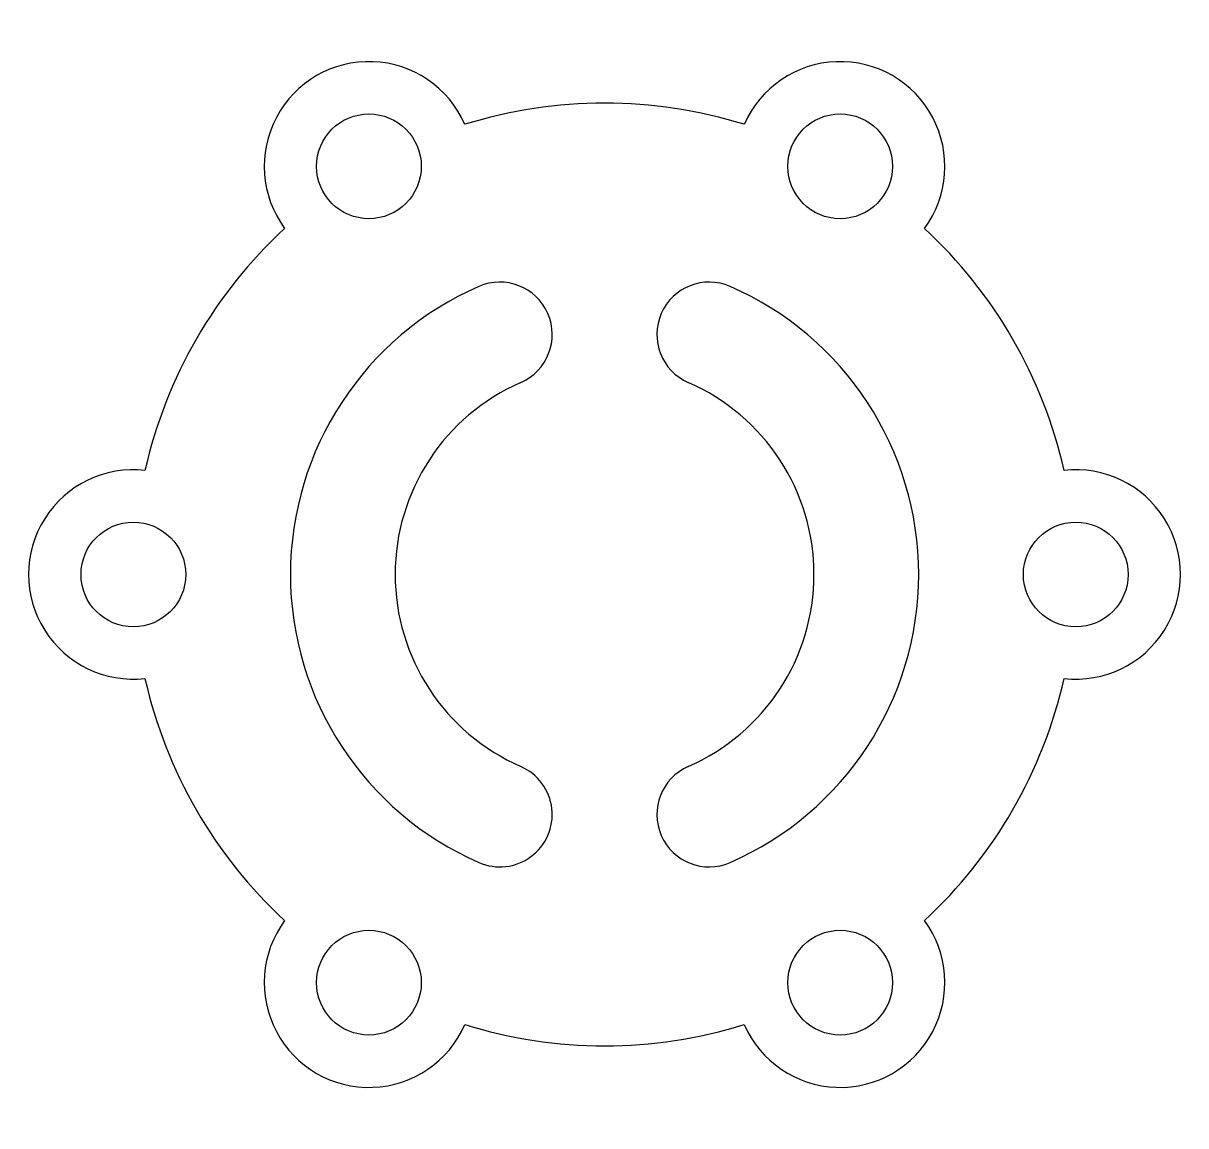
# Model space of a CAD drawing. Header units: millimetres. Extents: x 1443 to 1554, y 445 to 550.
import ezdxf

# ---------------------------------------------------------------- set-up
doc = ezdxf.new("R2010")
doc.units = ezdxf.units.MM

# ---------------------------------------------------------------- blocks, each defined once
blk = doc.blocks.new('*U2')
blk.add_circle((2.5, 0), 5)
blk.add_arc((2.5, 0), 10, 83.6206, 276.3794)
blk = doc.blocks.new('*U3')
at = {"color": 0, "linetype": 'ByBlock', "lineweight": -2, "transparency": 16777216}
for p, rotation in [((1474.47, 538.65), 299.9999999999999), ((1521.97, 538.65), 240), ((1545.72, 497.52), 180), ((1474.47, 456.38), 59.99999999999999), ((1521.97, 456.38), 120)]:
    blk.add_blockref('*U2', p, dxfattribs=dict(at, rotation=rotation))
blk.add_blockref('*U2', (1450.72, 497.52), dxfattribs=at)

msp = doc.modelspace()

# ---------------------------------------------------------------- linework, layer by layer
for centre, radius, start, end in [((1498.22, 497.52), 45, 72.7587, 107.2413), ((1498.22, 497.52), 45, 132.7587, 167.2413), ((1498.22, 497.52), 45, 12.7587, 47.2413), ((1488.22, 520.43), 5, 293.5782, 113.5782), ((1508.22, 520.43), 5, 66.4218, 246.4218), ((1498.22, 497.52), 30, 113.5782, 246.4218), ((1498.22, 497.52), 30, 293.5782, 66.4218), ((1498.22, 497.52), 20, 113.5782, 246.4218), ((1498.22, 497.52), 20, 293.5782, 66.4218), ((1498.22, 497.52), 45, 192.7587, 227.2413), ((1498.22, 497.52), 45, 312.7587, 347.2413), ((1488.22, 474.6), 5, 246.4218, 66.4218), ((1508.22, 474.6), 5, 113.5782, 293.5782), ((1498.22, 497.52), 45, 252.7587, 287.2413)]:
    msp.add_arc(centre, radius, start, end)

# ---------------------------------------------------------------- block references
msp.add_blockref('*U3', (0, 0))

doc.saveas('drawing.dxf')
